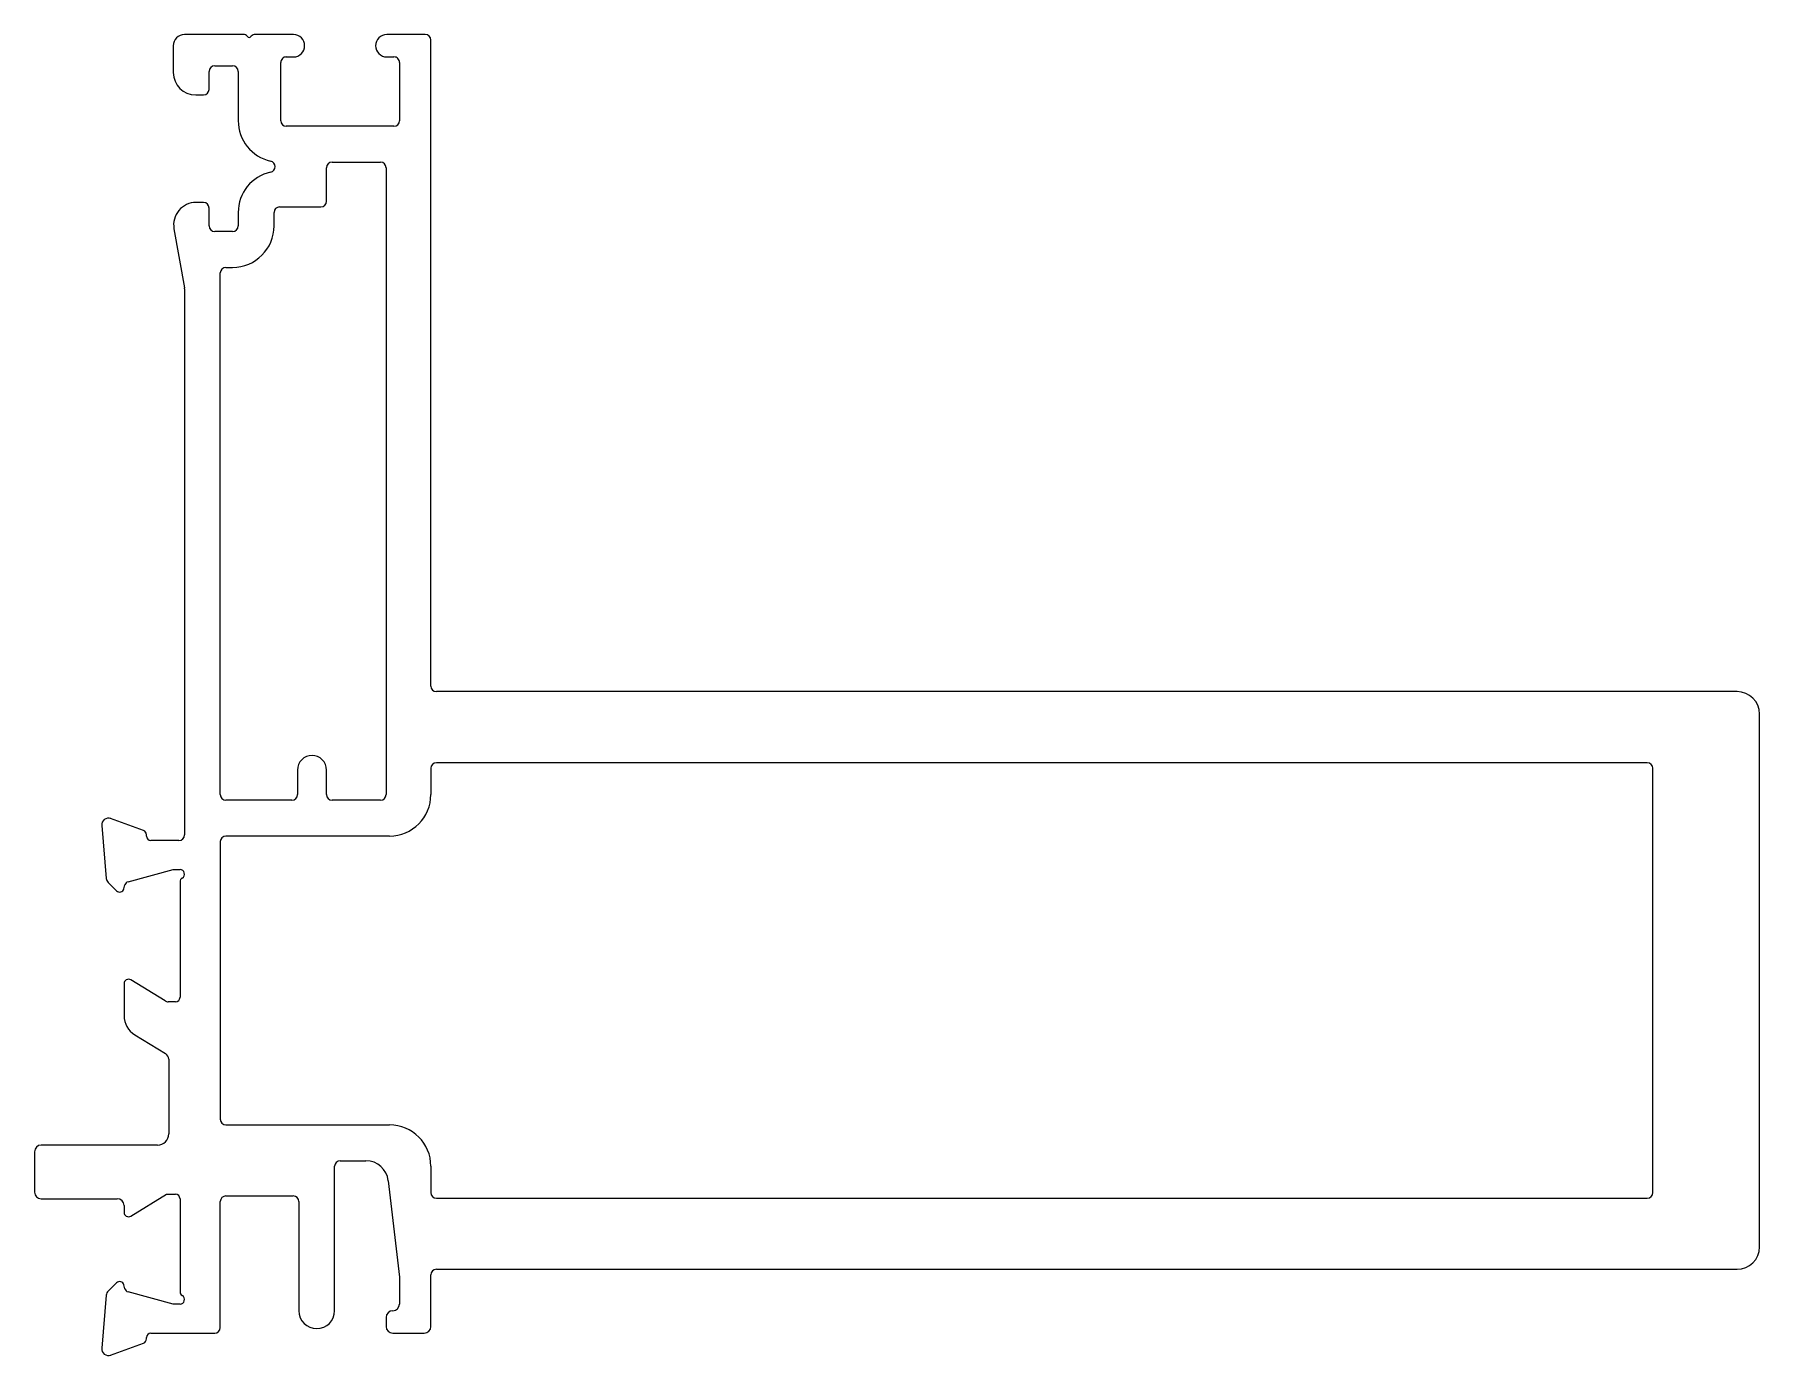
# Model space of a CAD drawing. Header units: inches. Extents: x -35.2 to 41.8, y 1.4 to 60.4.
import ezdxf

# ---------------------------------------------------------------- set-up
doc = ezdxf.new("R2010")
doc.units = ezdxf.units.IN
doc.header["$MEASUREMENT"] = 0
doc.layers.add('FRAME', color=4, linetype='Continuous')

msp = doc.modelspace()

# ---------------------------------------------------------------- linework, layer by layer
at = {"layer": 'FRAME'}
for p, q in [((-25.89, 60.416), (-28.518, 60.416)), ((-25.668, 60.297), (-25.713, 60.343)), ((-25.537, 60.343), (-25.583, 60.297)), ((-23.649, 60.416), (-25.36, 60.416)), ((-17.761, 60.416), (-19.48, 60.416)), ((-17.511, 31.316), (-17.511, 60.166)), ((-29.018, 59.916), (-29.018, 59.916)), ((-29.018, 59.916), (-29.018, 58.716)), ((-23.968, 59.416), (-23.649, 59.416)), ((-19.48, 59.416), (-19.161, 59.416)), ((-27.418, 57.966), (-27.418, 58.766)), ((-27.168, 59.016), (-26.368, 59.016)), ((-26.118, 58.766), (-26.118, 56.566)), ((-24.218, 56.566), (-24.218, 59.166)), ((-18.911, 59.166), (-18.911, 56.566)), ((-28.018, 57.716), (-27.668, 57.716)), ((-19.161, 56.316), (-23.968, 56.316)), ((-21.921, 54.716), (-19.761, 54.716)), ((-22.171, 52.966), (-22.171, 54.466)), ((-19.511, 54.466), (-19.511, 26.466)), ((-27.668, 52.916), (-28.003, 52.916)), ((-27.418, 51.866), (-27.418, 52.666)), ((-26.118, 52.466), (-26.118, 51.866)), ((-24.518, 51.866), (-24.518, 52.466)), ((-24.268, 52.716), (-22.421, 52.716)), ((-28.988, 51.743), (-28.522, 49.102)), ((-26.368, 51.616), (-27.168, 51.616)), ((-26.918, 26.466), (-26.918, 49.766)), ((-26.668, 50.016), (-26.368, 50.016)), ((-28.518, 49.059), (-28.518, 24.666)), ((40.844, 31.066), (-17.261, 31.066)), ((41.844, 6.266), (41.844, 30.066)), ((36.832, 27.891), (-17.261, 27.891)), ((-23.471, 27.566), (-23.471, 26.466)), ((-22.171, 26.466), (-22.171, 27.566)), ((-17.511, 27.641), (-17.511, 26.466)), ((37.082, 8.691), (37.082, 27.641)), ((-23.721, 26.216), (-26.668, 26.216)), ((-19.761, 26.216), (-21.921, 26.216)), ((-32.217, 25.09), (-32.01, 22.725)), ((-30.35, 24.865), (-31.816, 25.398)), ((-30.218, 24.616), (-30.218, 24.677)), ((-28.768, 24.416), (-30.018, 24.416)), ((-26.918, 24.366), (-26.918, 11.966)), ((-19.361, 24.616), (-26.668, 24.616)), ((-31.923, 22.539), (-31.56, 22.175)), ((-31.225, 22.264), (-31.18, 22.434)), ((-31.038, 22.575), (-29.018, 23.116)), ((-29.018, 23.116), (-28.718, 23.116)), ((-28.718, 22.57), (-28.718, 17.416)), ((-31.218, 18.02), (-31.218, 16.594)), ((-29.378, 17.253), (-30.914, 18.19)), ((-28.918, 17.216), (-29.248, 17.216)), ((-30.739, 15.74), (-29.362, 14.9)), ((-29.218, 14.644), (-29.218, 11.316)), ((-26.668, 11.716), (-19.361, 11.716)), ((-29.718, 10.816), (-34.918, 10.816)), ((-35.218, 10.516), (-35.218, 8.716)), ((-21.561, 10.116), (-20.411, 10.116)), ((-21.811, 3.416), (-21.811, 9.866)), ((-17.511, 9.866), (-17.511, 8.691)), ((-30.914, 7.642), (-29.318, 8.616)), ((-29.318, 8.616), (-28.918, 8.616)), ((-26.668, 8.541), (-23.661, 8.541)), ((-19.417, 9.221), (-18.911, 4.916)), ((-34.918, 8.416), (-31.518, 8.416)), ((-31.218, 8.116), (-31.218, 7.813)), ((-28.718, 8.416), (-28.718, 4.263)), ((-26.918, 2.666), (-26.918, 8.291)), ((-23.411, 8.291), (-23.411, 3.416)), ((-17.261, 8.441), (36.832, 8.441)), ((-31.56, 4.658), (-31.923, 4.294)), ((-18.911, 4.916), (-18.911, 3.716)), ((-17.511, 2.716), (-17.511, 5.016)), ((-17.261, 5.266), (40.844, 5.266)), ((-32.01, 4.108), (-32.217, 1.742)), ((-31.18, 4.399), (-31.225, 4.568)), ((-29.018, 3.716), (-31.038, 4.258)), ((-28.718, 3.716), (-29.018, 3.716)), ((-19.511, 3.116), (-19.511, 2.716)), ((-30.018, 2.416), (-27.168, 2.416)), ((-19.211, 2.416), (-17.811, 2.416)), ((-31.816, 1.434), (-30.35, 1.968)), ((-30.218, 2.156), (-30.218, 2.216))]:
    msp.add_line(p, q, dxfattribs=at)
for centre, radius, start, end in [((-28.518, 59.916), 0.5, 90, 180), ((-25.89, 60.166), 0.25, 45, 90), ((-25.625, 60.34), 0.06, 225, 315), ((-25.36, 60.166), 0.25, 90, 135), ((-23.649, 59.916), 0.5, 0, 90), ((-19.48, 59.916), 0.5, 90, 180), ((-17.761, 60.166), 0.25, 0, 90), ((-23.968, 59.166), 0.25, 89.99996, 180.00004), ((-23.649, 59.916), 0.5, 270, 0), ((-19.48, 59.916), 0.5, 180, 270), ((-19.161, 59.166), 0.25, 359.99996, 90.00004), ((-28.018, 58.716), 1, 180, 270), ((-27.168, 58.766), 0.25, 90, 180), ((-26.368, 58.766), 0.25, 0, 90), ((-27.668, 57.966), 0.25, 270, 360), ((-24.268, 56.566), 1.85, 180, 257.47209), ((-23.968, 56.566), 0.25, 180, 270), ((-19.161, 56.566), 0.25, 270, 0), ((-24.724, 54.516), 0.25, 282.52791, 77.47209), ((-21.921, 54.466), 0.25, 90, 180), ((-19.761, 54.466), 0.25, 360, 90), ((-24.268, 52.466), 1.85, 102.52791, 180), ((-28.003, 51.916), 1, 90, 190), ((-27.668, 52.666), 0.25, 360, 90), ((-24.268, 52.466), 0.25, 90, 180), ((-22.421, 52.966), 0.25, 270, 0), ((-27.168, 51.866), 0.25, 180, 270), ((-26.368, 51.866), 0.25, 270, 360), ((-26.368, 51.866), 1.85, 270, 360), ((-26.668, 49.766), 0.25, 90, 180), ((-28.768, 49.059), 0.25, 0, 10), ((-17.261, 31.316), 0.25, 180, 270), ((40.844, 30.066), 1, 0, 90), ((-22.821, 27.566), 0.65, 0, 180), ((-17.261, 27.641), 0.25, 90, 180), ((36.832, 27.641), 0.25, 0, 90), ((-26.668, 26.466), 0.25, 180, 270), ((-23.721, 26.466), 0.25, 270, 0), ((-21.921, 26.466), 0.25, 180, 270), ((-19.761, 26.466), 0.25, 270, 0), ((-19.361, 26.466), 1.85, 270, 360), ((-31.918, 25.116), 0.3, 70, 185), ((-30.418, 24.677), 0.2, 360, 70), ((-28.768, 24.666), 0.25, 270, 0), ((-30.018, 24.616), 0.2, 180, 270), ((-26.668, 24.366), 0.25, 90, 180), ((-31.711, 22.751), 0.3, 185, 225), ((-30.986, 22.382), 0.2, 105, 165), ((-28.718, 22.916), 0.2, 300, 90), ((-28.518, 22.57), 0.2, 120, 180), ((-31.418, 22.316), 0.2, 225, 345), ((-31.018, 18.02), 0.2, 58.6, 180), ((-29.248, 17.466), 0.25, 238.60001, 270), ((-28.918, 17.416), 0.2, 270, 0), ((-30.218, 16.594), 1, 180, 238.6), ((-29.518, 14.644), 0.3, 0, 58.6), ((-26.668, 11.966), 0.25, 180, 270), ((-19.361, 9.866), 1.85, 360, 90), ((-34.918, 10.516), 0.3, 90, 180), ((-29.718, 11.316), 0.5, 270, 360), ((-21.561, 9.866), 0.25, 90, 180), ((-20.411, 9.116), 1, 6.00901, 90), ((-34.918, 8.716), 0.3, 180, 270), ((-28.918, 8.416), 0.2, 360, 90), ((-26.668, 8.291), 0.25, 90, 180), ((-23.661, 8.291), 0.25, 0, 90), ((-17.261, 8.691), 0.25, 180, 270), ((36.832, 8.691), 0.25, 270, 0), ((-31.518, 8.116), 0.3, 0, 90), ((-31.018, 7.813), 0.2, 180, 301.4), ((40.844, 6.266), 1, 270, 0), ((-31.418, 4.516), 0.2, 15, 135), ((-17.261, 5.016), 0.25, 90, 180), ((-31.711, 4.082), 0.3, 135, 175), ((-30.986, 4.451), 0.2, 195, 255), ((-28.518, 4.263), 0.2, 180, 240), ((-28.718, 3.916), 0.2, 270, 60), ((-22.611, 3.416), 0.8, 180, 360), ((-19.211, 3.116), 0.3, 90, 180), ((-19.211, 3.716), 0.3, 270, 0), ((-30.018, 2.216), 0.2, 90, 180), ((-27.168, 2.666), 0.25, 270, 0), ((-19.211, 2.716), 0.3, 179.99994, 269.99994), ((-17.811, 2.716), 0.3, 270, 0), ((-31.918, 1.716), 0.3, 175, 290), ((-30.418, 2.156), 0.2, 290, 0)]:
    msp.add_arc(centre, radius, start, end, dxfattribs=at)

doc.saveas('drawing.dxf')
